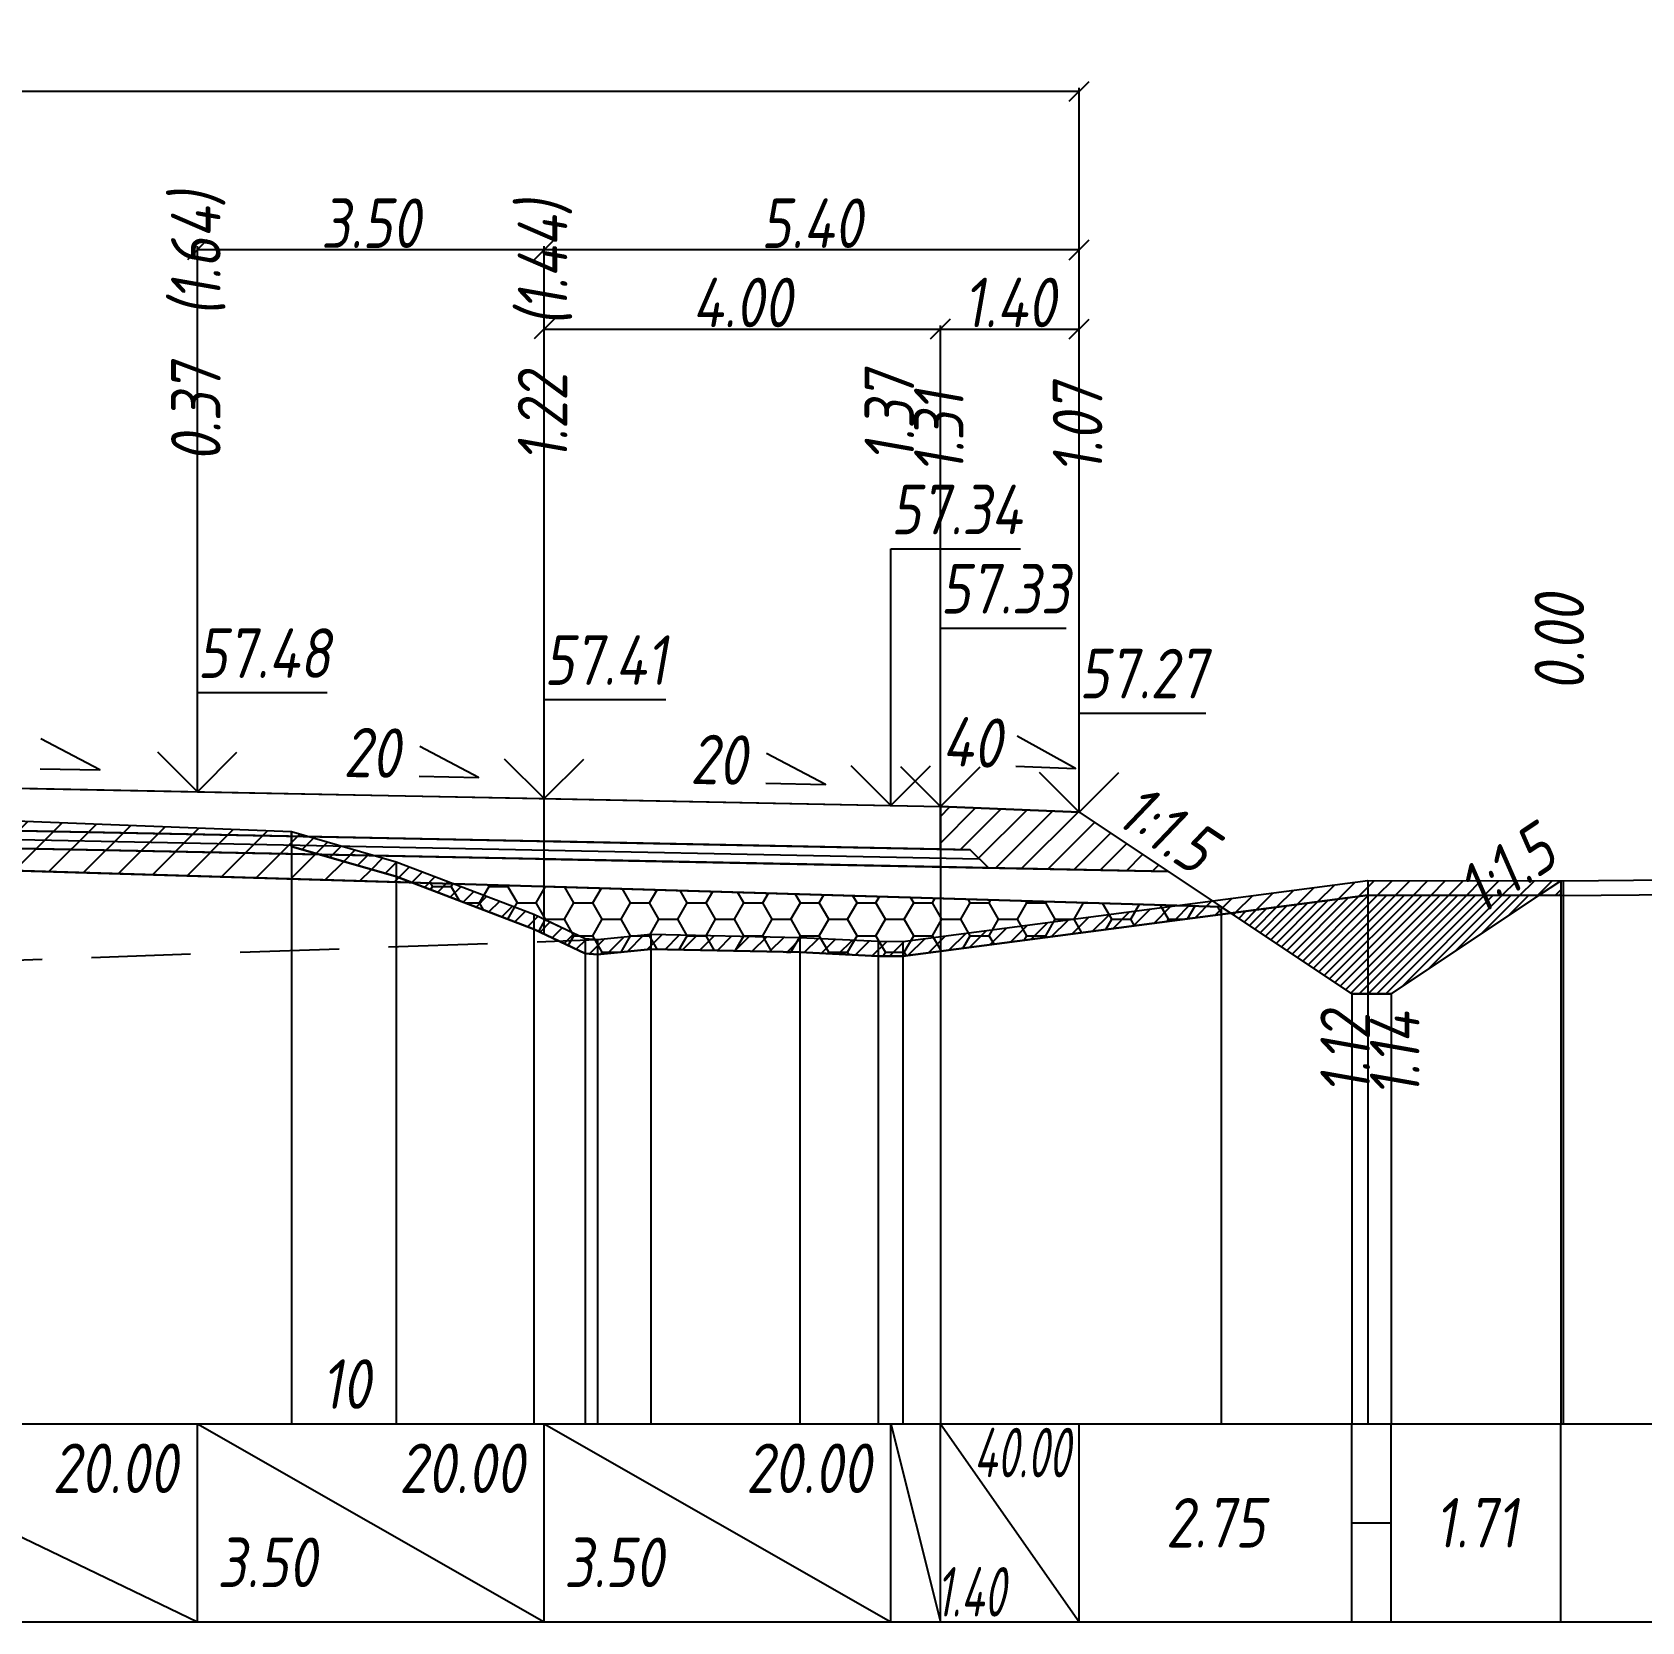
# Model space of a CAD drawing. Extents: x -717 to 1451, y -133302 to 233.
# Drawn here: x 195.5 to 276.8, y -68738 to -68657.8 of the extents above; entities that cross this region are included whole.
import ezdxf
from ezdxf.enums import TextEntityAlignment as Align

# ---------------------------------------------------------------- set-up
doc = ezdxf.new("R2010")
doc.units = 0
doc.linetypes.add('штриховая', pattern=[0.75, 0.5, -0.25])
for name, color, linetype in [('Интерполированный поперечник', 2, 'Continuous'), ('Код_514', 1, 'Continuous'), ('Контур_0', 7, 'Continuous'), ('Контур_2521', 7, 'Continuous'), ('Контур_2564', 7, 'Continuous'), ('Контур_2660', 7, 'Continuous'), ('Контур_2665', 7, 'Continuous'), ('Контур_400', 7, 'Continuous'), ('Контур_508', 7, 'Continuous'), ('Контур_512', 7, 'Continuous'), ('Контур_513', 7, 'Continuous'), ('Красный поперечник', 1, 'Continuous'), ('Объём_2501', 7, 'Continuous'), ('Объём_2564', 7, 'Continuous'), ('Объём_2650', 7, 'Continuous'), ('Объём_2660', 7, 'Continuous'), ('Объём_2661', 7, 'Continuous'), ('Объём_2663', 7, 'Continuous'), ('Объём_2664', 7, 'Continuous'), ('Объём_2665', 7, 'Continuous'), ('Объём_2666', 7, 'Continuous'), ('Откосы', 7, 'Continuous'), ('Отметки покрытия', 7, 'Continuous'), ('Рабочие отметки', 7, 'Continuous'), ('Рабочие отметки доп.', 7, 'Continuous'), ('Слои выравнивания', 7, 'Continuous'), ('Таблица', 7, 'Continuous'), ('Уклоны проезжей части', 7, 'Continuous'), ('Черный поперечник', 3, 'Continuous')]:
    doc.layers.add(name, color=color, linetype=linetype)
for name, color, linetype, true_color in [('Контур_2540', 2, 'Continuous', 0xffff00), ('Контур_2560', 2, 'Continuous', 0xffff00), ('Контур_2561', 7, 'Continuous', 0xff8040), ('Контур_2562', 3, 'Continuous', 0x00ff00), ('Контур_2563', 7, 'Continuous', 0xff8000), ('Контур_2570', 7, 'Continuous', 0x80ff00), ('Контур_2736', 4, 'Continuous', 0x00ffff), ('Контур_402', 7, 'Continuous', 0xff6464), ('Контур_703', 4, 'Continuous', 0x00ffff), ('Контур_707', 4, 'Continuous', 0x00ffff), ('Контур_720', 131, 'Continuous', 0xaaffff), ('Объём_2500', 7, 'Continuous', 0xc0c0c0), ('Объём_2520', 7, 'Continuous', 0x80ffff), ('Объём_2540', 2, 'Continuous', 0xffff00), ('Объём_2560', 2, 'Continuous', 0xffff00), ('Объём_2561', 7, 'Continuous', 0xff8040), ('Объём_2562', 3, 'Continuous', 0x00ff00), ('Объём_2563', 7, 'Continuous', 0xff8000), ('Объём_2570', 7, 'Continuous', 0x80ff00), ('Объём_2600', 7, 'Continuous', 0x808000), ('Объём_2620', 2, 'Continuous', 0xffff00), ('Объём_2746', 2, 'Continuous', 0xffff00)]:
    doc.layers.add(name, color=color, linetype=linetype, true_color=true_color)
doc.styles.get("Standard").update_dxf_attribs({"font": 'txt', "height": 2.5})
doc.styles.add('М', font='romand.shx', dxfattribs={"width": 0.8, "oblique": 10, "height": 2.5})
doc.dimstyles.get("Standard").update_dxf_attribs({"dimtxt": 0.18, "dimasz": 0.18, "dimexe": 0.18, "dimexo": 0.0625, "dimgap": 0.09, "dimtad": 0, "dimtih": 1, "dimtoh": 1, "dimdec": 4, "dimzin": 0, "dimdsep": 46, "dimtxsty": 'Standard', "dimcen": 0.09, "dimadec": 0, "dimazin": 0, "dimtfac": 1, "dimtdec": 4, "dimtofl": 0, "dimtmove": 0, "dimatfit": 3, "dimfxl": 1, "dimtolj": 1, "dimtzin": 0, "dimarcsym": 0})

# ---------------------------------------------------------------- blocks, each defined once
blk = doc.blocks.new('_Oblique')
at = {"color": 0, "linetype": 'ByBlock', "lineweight": -2}
blk.add_line((-0.5, -0.5), (0.5, 0.5), dxfattribs=at)
blk = doc.blocks.new('*D2964')
at = {"color": 0, "lineweight": -2, "transparency": 16777216}
for p, q in [((241.38, -68696.854), (241.38, -68672.572)), ((241.38, -68672.752), (248.38, -68672.752)), ((248.38, -68697.134), (248.38, -68672.572))]:
    blk.add_line(p, q, dxfattribs=at)
at = {"layer": 'Defpoints', "color": 0, "transparency": 16777216}
for p in [(248.38, -68672.752), (241.38, -68696.917), (248.38, -68697.197)]:
    blk.add_point(p, dxfattribs=at)
at = {"color": 0, "lineweight": -2, "transparency": 16777216, "rotation": 180}
blk.add_blockref('_Oblique', (241.38, -68672.752), dxfattribs=at)
at = {"color": 0, "lineweight": -2, "transparency": 16777216}
blk.add_blockref('_Oblique', (248.38, -68672.752), dxfattribs=at)
at = {"color": 0, "transparency": 16777216, "insert": (244.88, -68671.412), "char_height": 2.5, "width": 0.69, "attachment_point": 5, "style": 'М'}
blk.add_mtext('\\A1;1.40', dxfattribs=at)
blk = doc.blocks.new('*D2966')
at = {"color": 0, "lineweight": -2, "transparency": 16777216}
for p, q in [((221.38, -68696.454), (221.38, -68672.572)), ((221.38, -68672.752), (241.38, -68672.752)), ((241.38, -68696.854), (241.38, -68672.572))]:
    blk.add_line(p, q, dxfattribs=at)
at = {"layer": 'Defpoints', "color": 0, "transparency": 16777216}
for p in [(241.38, -68672.752), (221.38, -68696.517), (241.38, -68696.917)]:
    blk.add_point(p, dxfattribs=at)
at = {"color": 0, "lineweight": -2, "transparency": 16777216, "rotation": 180}
blk.add_blockref('_Oblique', (221.38, -68672.752), dxfattribs=at)
at = {"color": 0, "lineweight": -2, "transparency": 16777216}
blk.add_blockref('_Oblique', (241.38, -68672.752), dxfattribs=at)
at = {"color": 0, "transparency": 16777216, "insert": (231.38, -68671.412), "char_height": 2.5, "width": 0.72, "attachment_point": 5, "style": 'М'}
blk.add_mtext('\\A1;4.00', dxfattribs=at)
blk = doc.blocks.new('*D2968')
at = {"color": 0, "lineweight": -2, "transparency": 16777216}
for p, q in [((203.88, -68696.104), (203.88, -68668.572)), ((221.38, -68696.454), (221.38, -68668.572)), ((221.38, -68668.752), (203.88, -68668.752))]:
    blk.add_line(p, q, dxfattribs=at)
at = {"layer": 'Defpoints', "color": 0, "transparency": 16777216}
for p in [(203.88, -68668.752), (203.88, -68696.167), (221.38, -68696.517)]:
    blk.add_point(p, dxfattribs=at)
at = {"color": 0, "lineweight": -2, "transparency": 16777216, "rotation": 180}
blk.add_blockref('_Oblique', (203.88, -68668.752), dxfattribs=at)
at = {"color": 0, "lineweight": -2, "transparency": 16777216}
blk.add_blockref('_Oblique', (221.38, -68668.752), dxfattribs=at)
at = {"color": 0, "transparency": 16777216, "insert": (212.63, -68667.412), "char_height": 2.5, "width": 0.75, "attachment_point": 5, "style": 'М'}
blk.add_mtext('\\A1;3.50', dxfattribs=at)
blk = doc.blocks.new('*D2969')
at = {"color": 0, "lineweight": -2, "transparency": 16777216}
for p, q in [((221.38, -68696.454), (221.38, -68668.572)), ((248.38, -68697.134), (248.38, -68668.572)), ((248.38, -68668.752), (221.38, -68668.752))]:
    blk.add_line(p, q, dxfattribs=at)
at = {"layer": 'Defpoints', "color": 0, "transparency": 16777216}
for p in [(221.38, -68668.752), (221.38, -68696.517), (248.38, -68697.197)]:
    blk.add_point(p, dxfattribs=at)
at = {"color": 0, "lineweight": -2, "transparency": 16777216, "rotation": 180}
blk.add_blockref('_Oblique', (221.38, -68668.752), dxfattribs=at)
at = {"color": 0, "lineweight": -2, "transparency": 16777216}
blk.add_blockref('_Oblique', (248.38, -68668.752), dxfattribs=at)
at = {"color": 0, "transparency": 16777216, "insert": (234.88, -68667.412), "char_height": 2.5, "width": 0.75, "attachment_point": 5, "style": 'М'}
blk.add_mtext('\\A1;5.40', dxfattribs=at)
blk = doc.blocks.new('*D2971')
at = {"color": 0, "lineweight": -2, "transparency": 16777216}
for p, q in [((125.16, -68696.989), (125.16, -68660.572)), ((248.38, -68697.134), (248.38, -68660.572)), ((125.16, -68660.752), (248.38, -68660.752))]:
    blk.add_line(p, q, dxfattribs=at)
at = {"layer": 'Defpoints', "color": 0, "transparency": 16777216}
for p in [(248.38, -68660.752), (125.16, -68697.051), (248.38, -68697.197)]:
    blk.add_point(p, dxfattribs=at)
at = {"color": 0, "lineweight": -2, "transparency": 16777216, "rotation": 180}
blk.add_blockref('_Oblique', (125.16, -68660.752), dxfattribs=at)
at = {"color": 0, "lineweight": -2, "transparency": 16777216}
blk.add_blockref('_Oblique', (248.38, -68660.752), dxfattribs=at)
at = {"color": 0, "transparency": 16777216, "insert": (186.77, -68659.412), "char_height": 2.5, "width": 0.96, "attachment_point": 5, "style": 'М'}
blk.add_mtext('\\A1;24.64', dxfattribs=at)

msp = doc.modelspace()

# ---------------------------------------------------------------- hatches: boundary and pattern name
at = {"layer": 'Объём_2563'}
h = msp.add_hatch(dxfattribs=at)
h.set_pattern_fill('ANSI31', color=256, scale=0.3)
h.paths.add_polyline_path([(243.799, -68699.953), (242.88, -68699.034), (241.38, -68699.004), (241.38, -68696.854), (248.38, -68697.134), (252.88, -68700.134)])
at = {"layer": 'Объём_2570'}
h = msp.add_hatch(dxfattribs=at)
h.set_pattern_fill('ANSI31', color=256, scale=0.2)
h.paths.add_polyline_path([(272.692, -68701.35), (262.946, -68701.333), (239.482, -68704.412), (238.245, -68704.403), (234.294, -68704.21), (226.773, -68704.045), (224.072, -68704.32), (223.455, -68704.271), (220.859, -68703.038), (213.91, -68700.387), (208.636, -68698.865), (208.636, -68698.115), (213.91, -68699.637), (220.859, -68702.288), (223.455, -68703.521), (224.072, -68703.57), (226.773, -68703.295), (234.294, -68703.46), (238.245, -68703.653), (239.482, -68703.662), (262.946, -68700.583), (272.692, -68700.6)])
at = {"layer": 'Объём_2600'}
h = msp.add_hatch(dxfattribs=at)
h.set_pattern_fill('ANSI31', color=6, scale=0.4)
h.paths.add_polyline_path([(183.13, -68699.739), (183.13, -68697.199), (190.035, -68697.329), (192.546, -68697.495), (208.636, -68698.115), (208.636, -68698.865), (213.91, -68700.387), (214.693, -68700.686)])
h = msp.add_hatch(dxfattribs=at)
h.set_pattern_fill('HONEY', color=5, scale=0.3)
h.paths.add_polyline_path([(239.482, -68704.412), (238.245, -68704.403), (234.294, -68704.21), (226.773, -68704.045), (224.072, -68704.32), (223.455, -68704.271), (220.859, -68703.038), (214.693, -68700.686), (255.546, -68701.912), (256.038, -68702.239)])
h = msp.add_hatch(dxfattribs=at)
h.set_pattern_fill('HONEY', color=5, scale=0.3)
h.paths.add_polyline_path([(271.57, -68701.348), (272.692, -68700.6), (272.692, -68701.35)])
at = {"layer": 'Объём_2620'}
h = msp.add_hatch(dxfattribs=at)
h.set_pattern_fill('ANSI31', color=2, scale=0.1)
h.paths.add_polyline_path([(262.946, -68701.333), (271.57, -68701.348), (264.136, -68706.305), (262.136, -68706.305), (256.038, -68702.239)])

# ---------------------------------------------------------------- linework, layer by layer
at = {"layer": 'Интерполированный поперечник', "linetype": 'штриховая', "ltscale": 10, "flags": 128}
msp.add_lwpolyline([(101.104, -68707.897), (224.072, -68703.57)], dxfattribs=at)
at = {"layer": 'Код_514'}
for p, q in [((183.13, -68728), (203.88, -68738)), ((203.88, -68738), (203.88, -68728)), ((203.88, -68728), (221.38, -68738)), ((221.38, -68738), (221.38, -68728)), ((221.38, -68728), (238.88, -68738)), ((238.88, -68738), (238.88, -68728)), ((238.88, -68728), (241.38, -68738)), ((241.38, -68738), (241.38, -68728)), ((241.38, -68728), (248.38, -68738)), ((248.38, -68738), (248.38, -68728)), ((262.136, -68738), (262.136, -68728)), ((264.136, -68738), (264.136, -68728)), ((272.692, -68738), (272.692, -68728)), ((262.136, -68733), (264.136, -68733))]:
    msp.add_line(p, q, dxfattribs=at)
at = {"layer": 'Контур_0', "color": 18, "true_color": 0x000000, "flags": 128}
for points in [[(238.88, -68698.954), (183.13, -68697.839), (183.13, -68695.689), (241.38, -68696.854), (241.38, -68699.004), (238.88, -68698.954), (238.88, -68698.954)], [(241.38, -68699.904), (183.13, -68698.739), (183.13, -68697.839), (242.88, -68699.034), (243.799, -68699.953), (241.38, -68699.904), (241.38, -68699.904)], [(241.38, -68699.004), (242.88, -68699.034), (243.799, -68699.953), (252.88, -68700.134)]]:
    msp.add_lwpolyline(points, dxfattribs=at)
at = {"layer": 'Контур_2521', "color": 18, "true_color": 0x000000, "flags": 128}
msp.add_lwpolyline([(183.13, -68698.289), (243.339, -68699.493)], dxfattribs=at)
at = {"layer": 'Контур_2540', "flags": 128}
msp.add_lwpolyline([(183.13, -68699.739), (183.13, -68698.739), (252.88, -68700.134), (255.546, -68701.912), (183.13, -68699.739), (183.13, -68699.739)], dxfattribs=at)
at = {"layer": 'Контур_2560', "flags": 128}
msp.add_lwpolyline([(241.38, -68696.854), (248.38, -68697.134), (248.38, -68697.134), (248.38, -68697.134)], dxfattribs=at)
at = {"layer": 'Контур_2561', "flags": 128}
msp.add_lwpolyline([(241.38, -68696.854), (241.38, -68696.854), (248.38, -68697.134), (248.38, -68697.134), (241.38, -68696.854)], dxfattribs=at)
at = {"layer": 'Контур_2562', "flags": 128}
msp.add_lwpolyline([(248.38, -68697.134), (248.38, -68697.134), (248.38, -68697.134), (248.38, -68697.134), (248.38, -68697.134)], dxfattribs=at)
at = {"layer": 'Контур_2563', "flags": 128}
msp.add_lwpolyline([(243.799, -68699.953), (242.88, -68699.034), (241.38, -68699.004), (241.38, -68696.854), (248.38, -68697.134), (252.88, -68700.134), (243.799, -68699.953), (243.799, -68699.953)], dxfattribs=at)
at = {"layer": 'Контур_2564', "flags": 128}
msp.add_lwpolyline([(241.38, -68696.854), (248.38, -68697.134)], dxfattribs=at)
at = {"layer": 'Контур_2570', "flags": 128}
msp.add_lwpolyline([(192.546, -68697.495), (208.636, -68698.115), (208.636, -68698.865), (213.91, -68700.387), (220.859, -68703.038), (223.455, -68704.271), (224.072, -68704.32), (226.773, -68704.045), (234.294, -68704.21), (238.245, -68704.403), (239.482, -68704.412), (262.946, -68701.333), (272.813, -68701.351), (297.692, -68701.122)], dxfattribs=at)
at = {"layer": 'Контур_2660', "flags": 128}
msp.add_lwpolyline([(183.13, -68699.739), (255.546, -68701.912)], dxfattribs=at)
at = {"layer": 'Контур_2665', "flags": 128}
msp.add_lwpolyline([(248.38, -68697.134), (248.38, -68697.134)], dxfattribs=at)
at = {"layer": 'Контур_2736', "flags": 128}
msp.add_lwpolyline([(248.38, -68697.134), (255.098, -68701.613), (255.098, -68701.613), (262.136, -68706.305)], dxfattribs=at)
at = {"layer": 'Контур_400', "flags": 128}
msp.add_lwpolyline([(183.13, -68695.689), (203.88, -68696.104), (221.38, -68696.454), (221.38, -68696.454), (221.38, -68696.454), (221.38, -68696.454), (238.88, -68696.804), (238.88, -68696.804), (241.38, -68696.854)], dxfattribs=at)
at = {"layer": 'Контур_402', "flags": 128}
msp.add_lwpolyline([(118.108, -68701.69), (144.488, -68700.898), (144.488, -68698.612), (183.13, -68697.839), (183.13, -68699.739), (255.546, -68701.912)], dxfattribs=at)
at = {"layer": 'Контур_508', "flags": 128}
msp.add_lwpolyline([(109.227, -68707.611), (118.108, -68701.69), (144.488, -68700.898), (144.488, -68698.612), (183.13, -68697.839), (183.13, -68699.739), (255.546, -68701.912), (262.136, -68706.305), (264.136, -68706.305), (272.692, -68700.6)], dxfattribs=at)
at = {"layer": 'Контур_512', "flags": 128}
msp.add_lwpolyline([(183.13, -68699.739), (255.546, -68701.912), (262.136, -68706.305), (264.136, -68706.305), (272.692, -68700.6)], dxfattribs=at)
at = {"layer": 'Контур_513', "flags": 128}
msp.add_lwpolyline([(109.227, -68707.611), (118.108, -68701.69), (144.488, -68700.898), (144.488, -68698.612), (183.13, -68697.839), (183.13, -68699.739), (255.546, -68701.912), (262.136, -68706.305), (264.136, -68706.305), (272.692, -68700.6)], dxfattribs=at)
at = {"layer": 'Контур_703', "flags": 128}
for points in [[(248.38, -68697.134), (255.098, -68701.613)], [(255.098, -68701.613), (262.136, -68706.305)]]:
    msp.add_lwpolyline(points, dxfattribs=at)
at = {"layer": 'Контур_707', "flags": 128}
msp.add_lwpolyline([(264.136, -68706.305), (272.692, -68700.6)], dxfattribs=at)
at = {"layer": 'Контур_720', "flags": 128}
msp.add_lwpolyline([(262.136, -68706.305), (264.136, -68706.305)], dxfattribs=at)
at = {"layer": 'Красный поперечник'}
for p, q in [((183.13, -68695.689), (203.88, -68696.104)), ((203.88, -68696.104), (221.38, -68696.454)), ((221.38, -68696.454), (238.88, -68696.804)), ((238.88, -68696.804), (241.38, -68696.854)), ((241.38, -68696.854), (248.38, -68697.134)), ((248.38, -68697.134), (262.136, -68706.305)), ((264.136, -68706.305), (272.692, -68700.6)), ((272.692, -68700.6), (272.692, -68728)), ((255.546, -68701.912), (255.546, -68728)), ((262.136, -68706.305), (262.136, -68728)), ((262.136, -68706.305), (264.136, -68706.305)), ((264.136, -68706.305), (264.136, -68728))]:
    msp.add_line(p, q, dxfattribs=at)
at = {"layer": 'Объём_2500', "color": 18, "true_color": 0x000000, "flags": 128}
for points in [[(238.88, -68698.954), (183.13, -68697.839), (183.13, -68695.689), (241.38, -68696.854), (241.38, -68699.004), (238.88, -68698.954), (238.88, -68698.954)], [(221.38, -68696.454), (241.38, -68696.854), (241.38, -68699.004), (238.88, -68698.954), (238.88, -68698.954), (238.88, -68698.954), (221.38, -68698.604), (221.38, -68696.454)]]:
    msp.add_lwpolyline(points, dxfattribs=at)
at = {"layer": 'Объём_2501', "flags": 128}
for points in [[(183.13, -68695.689), (203.88, -68696.104), (221.38, -68696.454), (221.38, -68696.454), (221.38, -68696.454), (221.38, -68696.454), (238.88, -68696.804), (238.88, -68696.804), (241.38, -68696.854)], [(221.38, -68696.454), (238.88, -68696.804), (238.88, -68696.804), (241.38, -68696.854)]]:
    msp.add_lwpolyline(points, dxfattribs=at)
at = {"layer": 'Объём_2520', "color": 250, "flags": 128}
for points in [[(241.38, -68699.904), (183.13, -68698.739), (183.13, -68697.839), (242.88, -68699.034), (243.799, -68699.953), (241.38, -68699.904), (241.38, -68699.904)], [(221.38, -68698.604), (242.88, -68699.034), (243.799, -68699.953), (241.38, -68699.904), (241.38, -68699.904), (241.38, -68699.904), (221.38, -68699.504), (221.38, -68698.604)]]:
    msp.add_lwpolyline(points, dxfattribs=at)
at = {"layer": 'Объём_2540', "flags": 128}
for points in [[(183.13, -68699.739), (183.13, -68698.739), (252.88, -68700.134), (255.546, -68701.912), (183.13, -68699.739), (183.13, -68699.739)], [(221.38, -68699.504), (252.88, -68700.134), (255.546, -68701.912), (221.38, -68700.887), (221.38, -68699.504)]]:
    msp.add_lwpolyline(points, dxfattribs=at)
at = {"layer": 'Объём_2560', "flags": 128}
msp.add_lwpolyline([(241.38, -68696.854), (248.38, -68697.134), (248.38, -68697.134), (248.38, -68697.134)], dxfattribs=at)
msp.add_lwpolyline([(241.38, -68696.854), (248.38, -68697.134), (248.38, -68697.134), (248.38, -68697.134)], dxfattribs=at)
at = {"layer": 'Объём_2561', "flags": 128}
msp.add_lwpolyline([(241.38, -68696.854), (241.38, -68696.854), (248.38, -68697.134), (248.38, -68697.134), (241.38, -68696.854)], dxfattribs=at)
msp.add_lwpolyline([(241.38, -68696.854), (241.38, -68696.854), (248.38, -68697.134), (248.38, -68697.134), (241.38, -68696.854)], dxfattribs=at)
at = {"layer": 'Объём_2562', "flags": 128}
msp.add_lwpolyline([(248.38, -68697.134), (248.38, -68697.134), (248.38, -68697.134), (248.38, -68697.134), (248.38, -68697.134)], dxfattribs=at)
msp.add_lwpolyline([(248.38, -68697.134), (248.38, -68697.134), (248.38, -68697.134), (248.38, -68697.134), (248.38, -68697.134)], dxfattribs=at)
at = {"layer": 'Объём_2563', "color": 250, "flags": 128}
msp.add_lwpolyline([(243.799, -68699.953), (242.88, -68699.034), (241.38, -68699.004), (241.38, -68696.854), (248.38, -68697.134), (252.88, -68700.134), (243.799, -68699.953), (243.799, -68699.953)], dxfattribs=at)
msp.add_lwpolyline([(243.799, -68699.953), (242.88, -68699.034), (241.38, -68699.004), (241.38, -68696.854), (248.38, -68697.134), (252.88, -68700.134), (243.799, -68699.953), (243.799, -68699.953)], dxfattribs=at)
at = {"layer": 'Объём_2564', "flags": 128}
msp.add_lwpolyline([(241.38, -68696.854), (248.38, -68697.134)], dxfattribs=at)
msp.add_lwpolyline([(241.38, -68696.854), (248.38, -68697.134)], dxfattribs=at)
at = {"layer": 'Объём_2570', "flags": 128}
for points in [[(272.692, -68701.35), (262.946, -68701.333), (239.482, -68704.412), (238.245, -68704.403), (234.294, -68704.21), (226.773, -68704.045), (224.072, -68704.32), (223.455, -68704.271), (220.859, -68703.038), (213.91, -68700.387), (208.636, -68698.865), (208.636, -68698.115), (213.91, -68699.637), (220.859, -68702.288), (223.455, -68703.521), (224.072, -68703.57), (226.773, -68703.295), (234.294, -68703.46), (238.245, -68703.653), (239.482, -68703.662), (262.946, -68700.583), (272.692, -68700.6), (272.692, -68701.35), (272.692, -68701.35)], [(221.38, -68702.536), (223.455, -68703.521), (224.072, -68703.57), (226.773, -68703.295), (234.294, -68703.46), (238.245, -68703.653), (239.482, -68703.662), (262.946, -68700.583), (272.692, -68700.6), (272.692, -68701.35), (272.692, -68701.35), (272.692, -68701.35), (262.946, -68701.333), (239.482, -68704.412), (238.245, -68704.403), (234.294, -68704.21), (226.773, -68704.045), (224.072, -68704.32), (223.455, -68704.271), (221.38, -68703.286), (221.38, -68702.536)]]:
    msp.add_lwpolyline(points, dxfattribs=at)
at = {"layer": 'Объём_2600', "color": 5, "flags": 128}
for points in [[(239.482, -68704.412), (238.245, -68704.403), (234.294, -68704.21), (226.773, -68704.045), (224.072, -68704.32), (223.455, -68704.271), (220.859, -68703.038), (214.693, -68700.686), (255.546, -68701.912), (256.038, -68702.239), (239.482, -68704.412), (239.482, -68704.412)], [(221.38, -68700.887), (255.546, -68701.912), (256.038, -68702.239), (239.482, -68704.412), (239.482, -68704.412), (239.482, -68704.412), (238.245, -68704.403), (234.294, -68704.21), (226.773, -68704.045), (224.072, -68704.32), (223.455, -68704.271), (221.38, -68703.286), (221.38, -68700.887)], [(271.57, -68701.348), (272.692, -68700.6), (272.692, -68701.35), (271.57, -68701.348), (271.57, -68701.348)], [(271.57, -68701.348), (272.692, -68700.6), (272.692, -68701.35), (271.57, -68701.348), (271.57, -68701.348)]]:
    msp.add_lwpolyline(points, dxfattribs=at)
at = {"layer": 'Объём_2620', "flags": 128}
msp.add_lwpolyline([(262.946, -68701.333), (271.57, -68701.348), (264.136, -68706.305), (262.136, -68706.305), (256.038, -68702.239), (262.946, -68701.333), (262.946, -68701.333)], dxfattribs=at)
msp.add_lwpolyline([(262.946, -68701.333), (271.57, -68701.348), (264.136, -68706.305), (262.136, -68706.305), (256.038, -68702.239), (262.946, -68701.333), (262.946, -68701.333)], dxfattribs=at)
at = {"layer": 'Объём_2650', "color": 6, "flags": 128}
msp.add_lwpolyline([(183.13, -68699.739), (183.13, -68697.199), (190.035, -68697.329), (192.546, -68697.495), (208.636, -68698.115), (208.636, -68698.865), (213.91, -68700.387), (214.693, -68700.686), (183.13, -68699.739), (183.13, -68699.739)], dxfattribs=at)
at = {"layer": 'Объём_2660', "flags": 128}
for points in [[(183.13, -68699.739), (255.546, -68701.912)], [(221.38, -68700.887), (255.546, -68701.912)]]:
    msp.add_lwpolyline(points, dxfattribs=at)
at = {"layer": 'Объём_2661', "flags": 128}
msp.add_lwpolyline([(248.38, -68697.134), (255.098, -68701.613)], dxfattribs=at)
msp.add_lwpolyline([(248.38, -68697.134), (255.098, -68701.613)], dxfattribs=at)
at = {"layer": 'Объём_2663', "flags": 128}
for points in [[(264.136, -68706.305), (272.692, -68700.6)], [(264.136, -68706.305), (272.692, -68700.6)], [(255.098, -68701.613), (262.136, -68706.305)], [(255.098, -68701.613), (262.136, -68706.305)]]:
    msp.add_lwpolyline(points, dxfattribs=at)
at = {"layer": 'Объём_2664', "flags": 128}
msp.add_lwpolyline([(262.136, -68706.305), (264.136, -68706.305)], dxfattribs=at)
msp.add_lwpolyline([(262.136, -68706.305), (264.136, -68706.305)], dxfattribs=at)
at = {"layer": 'Объём_2665', "flags": 128}
msp.add_lwpolyline([(248.38, -68697.134), (248.38, -68697.134)], dxfattribs=at)
msp.add_lwpolyline([(248.38, -68697.134), (248.38, -68697.134)], dxfattribs=at)
at = {"layer": 'Объём_2666', "flags": 128}
msp.add_lwpolyline([(248.38, -68697.134), (255.098, -68701.613)], dxfattribs=at)
msp.add_lwpolyline([(248.38, -68697.134), (255.098, -68701.613)], dxfattribs=at)
at = {"layer": 'Объём_2746', "flags": 128}
msp.add_lwpolyline([(190.035, -68699.946), (190.035, -68697.329), (192.546, -68697.495), (208.636, -68698.115), (208.636, -68698.865), (213.91, -68700.387), (214.693, -68700.686), (190.035, -68699.946), (190.035, -68699.946)], dxfattribs=at)
at = {"layer": 'Отметки покрытия', "color": 1}
for p, q in [((238.88, -68696.804), (238.88, -68683.854)), ((238.88, -68683.854), (245.43, -68683.854)), ((241.38, -68696.854), (241.38, -68687.854)), ((241.38, -68687.854), (247.73, -68687.854)), ((203.88, -68696.104), (203.88, -68691.104)), ((203.88, -68691.104), (210.43, -68691.104)), ((221.38, -68696.454), (221.38, -68691.454)), ((221.38, -68691.454), (227.53, -68691.454)), ((248.38, -68697.134), (248.38, -68692.134)), ((248.38, -68692.134), (254.78, -68692.134)), ((203.88, -68696.104), (201.88, -68694.104)), ((203.88, -68696.104), (205.88, -68694.104)), ((221.38, -68696.454), (219.38, -68694.454)), ((221.38, -68696.454), (223.38, -68694.454)), ((238.88, -68696.804), (236.88, -68694.804)), ((238.88, -68696.804), (240.88, -68694.804)), ((241.38, -68696.854), (239.38, -68694.854)), ((241.38, -68696.854), (243.38, -68694.854)), ((248.38, -68697.134), (246.38, -68695.134)), ((248.38, -68697.134), (250.38, -68695.134))]:
    msp.add_line(p, q, dxfattribs=at)
at = {"layer": 'Слои выравнивания'}
msp.add_line((241.38, -68696.854), (241.38, -68728), dxfattribs=at)
at = {"layer": 'Таблица'}
for p, q in [((84.227, -68728), (297.692, -68728)), ((84.227, -68738), (297.692, -68738))]:
    msp.add_line(p, q, dxfattribs=at)
at = {"layer": 'Уклоны проезжей части', "color": 1, "flags": 128}
for points in [[(195.953, -68694.944), (198.952, -68695.004), (195.983, -68693.444)], [(215.078, -68695.326), (218.077, -68695.386), (215.108, -68693.827)], [(245.194, -68694.807), (248.192, -68694.927), (245.254, -68693.308)], [(232.578, -68695.676), (235.577, -68695.736), (232.608, -68694.177)]]:
    msp.add_lwpolyline(points, dxfattribs=at)
at = {"layer": 'Черный поперечник', "color": 7}
for p, q in [((208.636, -68698.115), (208.636, -68728)), ((213.91, -68699.637), (213.91, -68728)), ((262.946, -68700.583), (262.946, -68728)), ((272.813, -68700.601), (272.813, -68728)), ((220.859, -68702.288), (220.859, -68728)), ((223.455, -68703.521), (223.455, -68728)), ((224.072, -68703.57), (224.072, -68728)), ((226.773, -68703.295), (226.773, -68728)), ((234.294, -68703.46), (234.294, -68728)), ((238.245, -68703.653), (238.245, -68728)), ((239.482, -68703.662), (239.482, -68728))]:
    msp.add_line(p, q, dxfattribs=at)
at = {"layer": 'Черный поперечник', "flags": 128}
msp.add_lwpolyline([(101.104, -68707.897), (119.175, -68701.796), (128.989, -68698.456), (142.444, -68697.673), (144.488, -68697.463), (147.121, -68697.413), (167.078, -68696.898), (170.15, -68696.954), (183.13, -68697.199), (190.035, -68697.329), (192.546, -68697.495), (208.636, -68698.115), (213.91, -68699.637), (220.859, -68702.288), (223.455, -68703.521), (224.072, -68703.57), (226.773, -68703.295), (234.294, -68703.46), (238.245, -68703.653), (239.482, -68703.662), (262.946, -68700.583), (272.813, -68700.601), (297.692, -68700.372)], dxfattribs=at)

# ---------------------------------------------------------------- texts
at = {"layer": 'Код_514', "style": 'М', "oblique": 10}
for s, width, p in [('40.00', 0.6, (247.909, -68728.207)), ('20.00', 0.8, (202.88, -68729)), ('20.00', 0.8, (220.38, -68729)), ('20.00', 0.8, (237.88, -68729))]:
    msp.add_text(s, height=2.5, dxfattribs=dict(at, width=width)).set_placement(p, align=Align.TOP_RIGHT)
at = {"layer": 'Код_514', "style": 'М', "oblique": 10, "width": 0.8}
for s, p in [('2.75', (255.258, -68733)), ('1.71', (268.414, -68733))]:
    msp.add_text(s, height=2.5, dxfattribs=at).set_placement(p, align=Align.MIDDLE_CENTER)
at = {"layer": 'Код_514', "style": 'М', "oblique": 10}
for s, width, p in [('3.50', 0.8, (204.88, -68737)), ('3.50', 0.8, (222.38, -68737)), ('1.40', 0.6, (241.157, -68738.487))]:
    msp.add_text(s, height=2.5, dxfattribs=dict(at, width=width)).set_placement(p, align=Align.BOTTOM_LEFT)
at = {"layer": 'Откосы', "color": 1, "style": 'М', "oblique": 10, "width": 0.8}
for s, rotation, p in [('20', 358.85423, (212.65, -68696.136)), ('40', 357.70938, (242.91, -68695.606)), ('20', 358.85423, (230.15, -68696.486)), ('1:1.5', 326.30994, (251.751, -68699.644)), ('1:1.5', 33.69007, (271.082, -68701.66))]:
    msp.add_text(s, height=2.5, rotation=rotation, dxfattribs=at).set_placement(p, align=Align.BOTTOM_CENTER)
at = {"layer": 'Отметки покрытия', "color": 1, "style": 'М', "oblique": 10, "width": 0.8}
for s, p in [('57.34', (238.88, -68683.862)), ('57.33', (241.38, -68687.862)), ('57.48', (203.88, -68691.112)), ('57.41', (221.38, -68691.462)), ('57.27', (248.38, -68692.142))]:
    msp.add_text(s, height=2.5, dxfattribs=at).set_placement(p, align=Align.BOTTOM_LEFT)
at = {"layer": 'Рабочие отметки', "color": 1, "style": 'М', "oblique": 10, "width": 0.8}
for s, p in [('0.37', (203.802, -68679.459)), ('1.22', (221.302, -68679.459)), ('1.37', (238.802, -68679.459)), ('1.31', (241.302, -68680.054)), ('1.07', (248.302, -68680.054)), ('0.00', (272.614, -68691.031))]:
    msp.add_text(s, height=2.5, rotation=90, dxfattribs=at).set_placement(p, align=Align.MIDDLE_LEFT)
for s, p in [('1.12', (261.808, -68707.235)), ('1.14', (264.308, -68707.235))]:
    msp.add_text(s, height=2.5, rotation=90, dxfattribs=at).set_placement(p, align=Align.MIDDLE_RIGHT)
at = {"layer": 'Рабочие отметки доп.', "color": 1, "style": 'М', "oblique": 10, "width": 0.8}
for s, p in [('(1.64)', (203.802, -68672.109)), ('(1.44)', (221.302, -68672.609))]:
    msp.add_text(s, height=2.5, rotation=90, dxfattribs=at).set_placement(p, align=Align.MIDDLE_LEFT)
at = {"layer": 'Слои выравнивания', "style": 'М', "oblique": 10, "width": 0.8}
msp.add_text('10', height=2.5, dxfattribs=at).set_placement((211.386, -68728), align=Align.BOTTOM_CENTER)

# ---------------------------------------------------------------- dimensions: what is measured, and where the dimension line sits
at = {"color": 5}
for base, p1, p2, picture, middle in [((248.38, -68660.752), (125.16, -68697.051), (248.38, -68697.197), '*D2971', (186.77, -68659.412)), ((241.38, -68672.752), (221.38, -68696.517), (241.38, -68696.917), '*D2966', (231.38, -68671.412)), ((248.38, -68672.752), (241.38, -68696.917), (248.38, -68697.197), '*D2964', (244.88, -68671.412))]:
    dim = msp.add_linear_dim(base=base, p1=p1, p2=p2, angle=180, dimstyle='Standard', override={"dimtxt": 2.5, "dimasz": 1, "dimtad": 1, "dimdec": 2, "dimlfac": 0.2, "dimtxsty": 'М', "dimblk1": 'Oblique', "dimblk2": 'Oblique', "dimsah": 1}, dxfattribs=at)
    dim.commit()
    dim.dimension.update_dxf_attribs({"geometry": picture, "text_midpoint": middle})
for base, p1, p2, picture, middle in [((203.88, -68668.752), (221.38, -68696.517), (203.88, -68696.167), '*D2968', (212.63, -68667.412)), ((221.38, -68668.752), (248.38, -68697.197), (221.38, -68696.517), '*D2969', (234.88, -68667.412))]:
    dim = msp.add_linear_dim(base=base, p1=p1, p2=p2, dimstyle='Standard', override={"dimtxt": 2.5, "dimasz": 1, "dimtad": 1, "dimdec": 2, "dimlfac": 0.2, "dimtxsty": 'М', "dimblk1": 'Oblique', "dimblk2": 'Oblique', "dimsah": 1}, dxfattribs=at)
    dim.commit()
    dim.dimension.update_dxf_attribs({"geometry": picture, "text_midpoint": middle})

doc.saveas('drawing.dxf')
